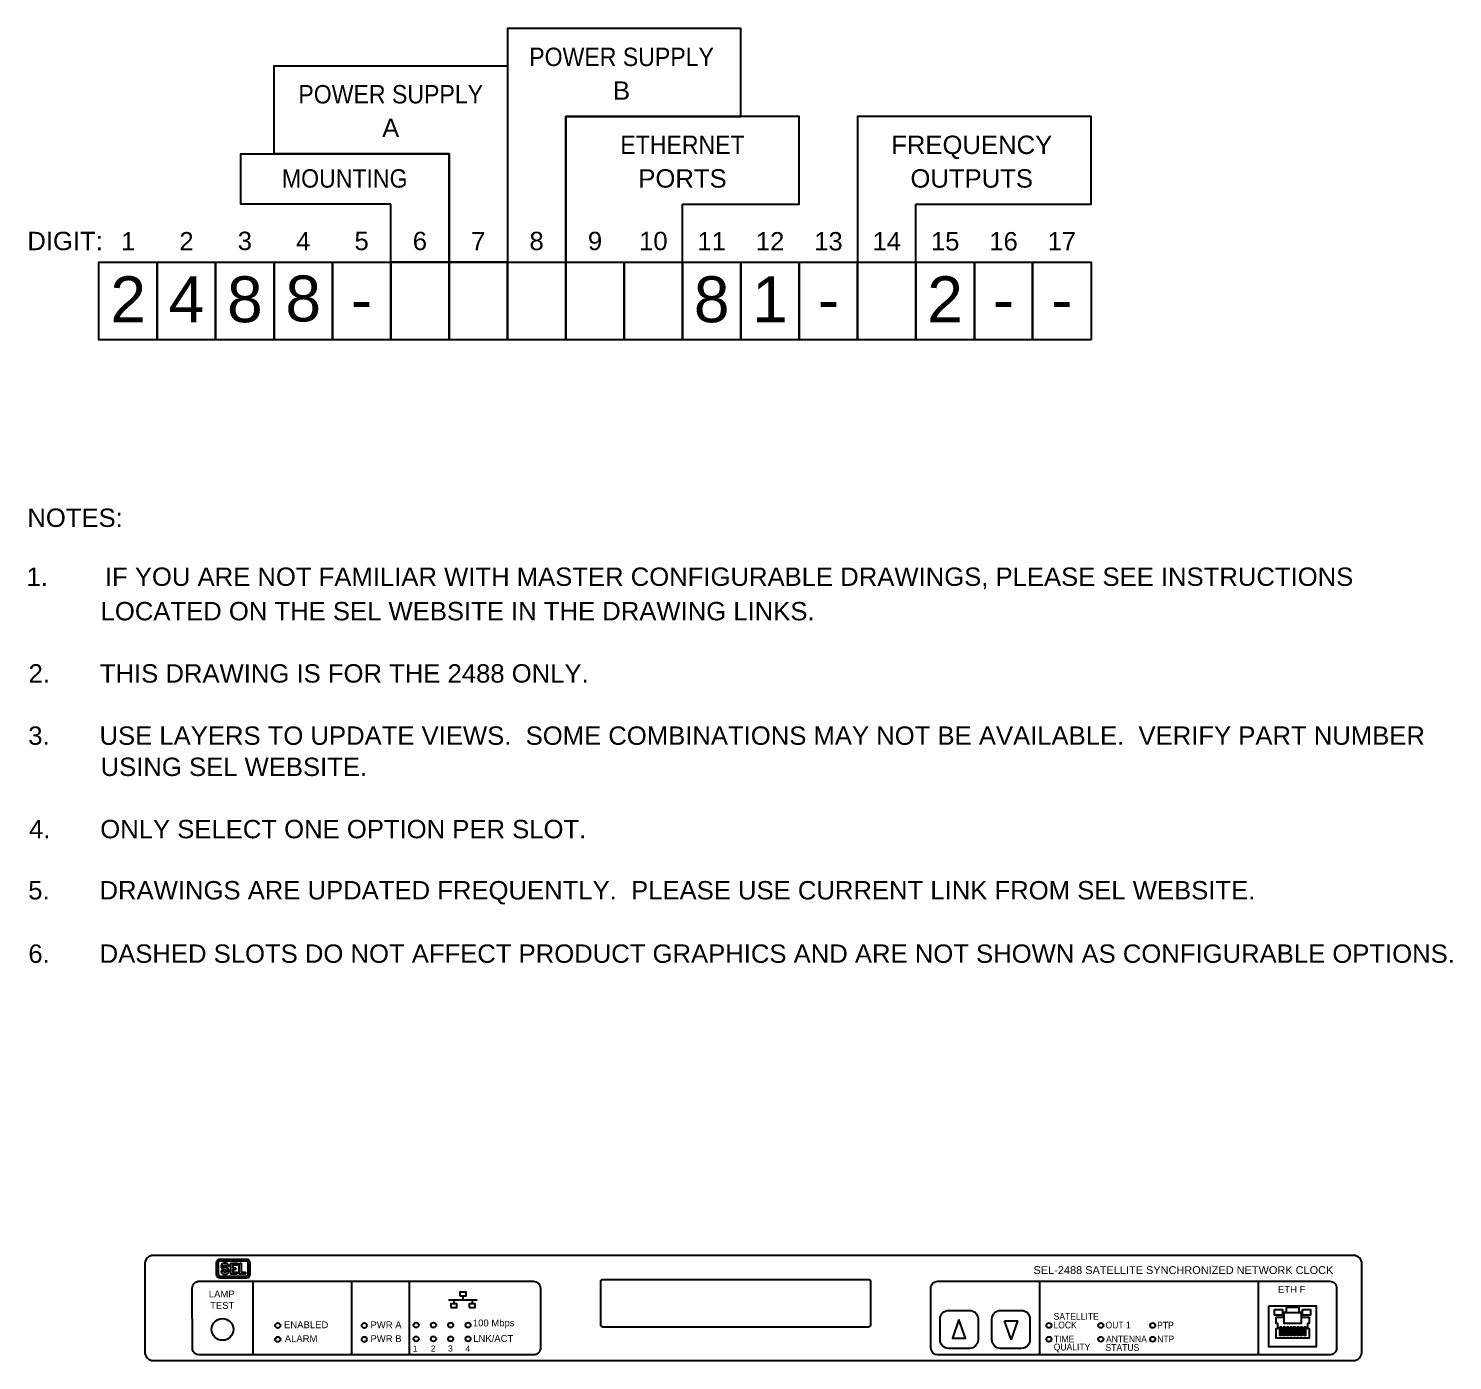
# Model space of a CAD drawing. Header units: inches. Extents: x 2 to 47, y 0.9 to 34.
# Drawn here: x 2.02 to 22.61, y 14.75 to 34 of the extents above; entities that cross this region are included whole.
import ezdxf
from ezdxf.enums import TextEntityAlignment as Align

# ---------------------------------------------------------------- set-up
doc = ezdxf.new("R2010")
doc.units = ezdxf.units.IN
doc.header["$MEASUREMENT"] = 0
doc.layers.add('6.0_____[DWG]', color=7, linetype='Continuous')
doc.styles.add('Arial', font='arial.ttf')

msp = doc.modelspace()

# ---------------------------------------------------------------- linework, layer by layer
at = {"layer": '6.0_____[DWG]'}
for points in [[(9.786, 32.729), (12.317, 32.729), (12.317, 34), (8.942, 34), (8.942, 30.625), (9.786, 30.625), (9.786, 32.729)], [(8.098, 32.19), (5.567, 32.19), (5.567, 33.46), (8.942, 33.46), (8.942, 30.625), (8.098, 30.625), (8.098, 32.19)], [(11.473, 31.459), (13.161, 31.459), (13.161, 32.729), (9.786, 32.729), (9.786, 30.625), (11.473, 30.625), (11.473, 31.459)], [(14.849, 31.459), (17.38, 31.459), (17.38, 32.729), (14.005, 32.729), (14.005, 30.625), (14.849, 30.625), (14.849, 31.459)], [(7.254, 31.459), (5.085, 31.459), (5.085, 32.19), (8.098, 32.19), (8.098, 30.625), (7.254, 30.625), (7.254, 31.459)], [(19.952, 15.536), (20.637, 15.536), (20.637, 14.946), (19.952, 14.946)], [(20.034, 15.485), (20.151, 15.485), (20.151, 15.403), (20.034, 15.403)], [(20.2, 15.513), (20.2, 15.444), (20.163, 15.444), (20.163, 15.371), (20.051, 15.371), (20.051, 15.287), (20.076, 15.287), (20.076, 15.207), (20.051, 15.207), (20.051, 15.076), (20.539, 15.076), (20.539, 15.207), (20.514, 15.207), (20.514, 15.287), (20.539, 15.287), (20.539, 15.371), (20.427, 15.371), (20.427, 15.444), (20.389, 15.444), (20.389, 15.513)], [(20.171, 15.444), (20.419, 15.444), (20.419, 15.283), (20.171, 15.283)], [(20.438, 15.485), (20.555, 15.485), (20.555, 15.403), (20.438, 15.403)], [(15.471, 15.343), (15.376, 15.073), (15.566, 15.073)], [(16.129, 15.323), (16.319, 15.323), (16.224, 15.053)], [(20.11, 15.236), (20.13, 15.236), (20.13, 15.109), (20.11, 15.109)], [(20.16, 15.236), (20.18, 15.236), (20.18, 15.109), (20.16, 15.109)], [(20.21, 15.236), (20.23, 15.236), (20.23, 15.109), (20.21, 15.109)], [(20.26, 15.236), (20.28, 15.236), (20.28, 15.109), (20.26, 15.109)], [(20.31, 15.236), (20.33, 15.236), (20.33, 15.109), (20.31, 15.109)], [(20.36, 15.236), (20.38, 15.236), (20.38, 15.109), (20.36, 15.109)], [(20.41, 15.236), (20.43, 15.236), (20.43, 15.109), (20.41, 15.109)], [(20.46, 15.236), (20.48, 15.236), (20.48, 15.109), (20.46, 15.109)]]:
    msp.add_lwpolyline(points, close=True, dxfattribs=at)
for points in [[(3.879, 29.5), (3.036, 29.5), (3.036, 30.625), (3.879, 30.625), (3.879, 29.5)], [(4.723, 29.5), (3.879, 29.5), (3.879, 30.625), (4.723, 30.625), (4.723, 29.5)], [(5.567, 29.5), (4.723, 29.5), (4.723, 30.625), (5.567, 30.625), (5.567, 29.5)], [(6.411, 29.5), (5.567, 29.5), (5.567, 30.625), (6.411, 30.625), (6.411, 29.5)], [(7.254, 29.5), (6.411, 29.5), (6.411, 30.625), (7.254, 30.625), (7.254, 29.5)], [(8.098, 29.5), (7.254, 29.5), (7.254, 30.625), (8.098, 30.625), (8.098, 29.5)], [(8.942, 29.5), (8.098, 29.5), (8.098, 30.625), (8.942, 30.625), (8.942, 29.5)], [(9.786, 29.5), (8.942, 29.5), (8.942, 30.625), (9.786, 30.625), (9.786, 29.5)], [(10.629, 29.5), (9.786, 29.5), (9.786, 30.625), (10.629, 30.625), (10.629, 29.5)], [(11.473, 29.5), (10.629, 29.5), (10.629, 30.625), (11.473, 30.625), (11.473, 29.5)], [(12.317, 29.5), (11.473, 29.5), (11.473, 30.625), (12.317, 30.625), (12.317, 29.5)], [(13.161, 29.5), (12.317, 29.5), (12.317, 30.625), (13.161, 30.625), (13.161, 29.5)], [(14.005, 29.5), (13.161, 29.5), (13.161, 30.625), (14.005, 30.625), (14.005, 29.5)], [(14.849, 29.5), (14.005, 29.5), (14.005, 30.625), (14.849, 30.625), (14.849, 29.5)], [(15.693, 29.5), (14.849, 29.5), (14.849, 30.625), (15.693, 30.625), (15.693, 29.5)], [(16.536, 29.5), (15.693, 29.5), (15.693, 30.625), (16.536, 30.625), (16.536, 29.5)], [(17.38, 29.5), (16.536, 29.5), (16.536, 30.625), (17.38, 30.625), (17.38, 29.5)], [(5.26, 15.894), (5.26, 14.829)], [(6.686, 15.894), (6.686, 14.829)], [(7.522, 15.894), (7.522, 14.829)], [(16.633, 15.894), (16.633, 14.829)], [(19.795, 15.894), (19.795, 14.829)], [(8.255, 15.682), (8.343, 15.682), (8.343, 15.734), (8.255, 15.734), (8.255, 15.682)], [(8.299, 15.682), (8.299, 15.625)], [(8.092, 15.625), (8.506, 15.625)], [(8.123, 15.516), (8.211, 15.516), (8.211, 15.568), (8.123, 15.568), (8.123, 15.516)], [(8.167, 15.625), (8.167, 15.568)], [(8.387, 15.516), (8.475, 15.516), (8.475, 15.568), (8.387, 15.568), (8.387, 15.516)], [(8.431, 15.625), (8.431, 15.568)]]:
    msp.add_lwpolyline(points, dxfattribs=at)
for points in [[(3.697, 16.143), (3.697, 14.873, 0.414214), (3.822, 14.748), (21.172, 14.748, 0.414214), (21.297, 14.873), (21.297, 16.143, 0.414213), (21.172, 16.268), (3.822, 16.268, 0.414214)], [(4.785, 16.215), (5.167, 16.215, -0.41811), (5.215, 16.166), (5.215, 15.987, -0.404471), (5.167, 15.937), (4.785, 15.937, -0.41811), (4.737, 15.986), (4.737, 16.165, -0.404471)], [(4.789, 16.19), (5.165, 16.19, -0.378768), (5.19, 16.167), (5.19, 15.987, -0.441125), (5.165, 15.964), (4.789, 15.964, -0.378768), (4.764, 15.986), (4.764, 16.167, -0.441125)], [(4.855, 16.156, 0.192116), (4.814, 16.14, 0.12608), (4.802, 16.115, 0.336344), (4.824, 16.071, 0.087668), (4.857, 16.062, -0.022201), (4.867, 16.06, -0.039737), (4.874, 16.058, -0.23043), (4.886, 16.046, -0.182747), (4.885, 16.037, -0.221111), (4.863, 16.025, -0.058363), (4.849, 16.025, -0.13415), (4.835, 16.032, 0.006668), (4.827, 16.041, 0.085557), (4.825, 16.043, 0.231613), (4.806, 16.041, 0.170757), (4.802, 16.036, 0.118457), (4.803, 16.029, 0.153081), (4.82, 16.008, 0.186266), (4.861, 15.996, 0.192116), (4.901, 16.012, 0.12608), (4.914, 16.036, 0.336344), (4.891, 16.081, 0.087668), (4.858, 16.09, -0.022201), (4.849, 16.091, -0.039737), (4.842, 16.093, -0.23043), (4.83, 16.105, -0.182747), (4.831, 16.115, -0.221111), (4.853, 16.127, -0.058363), (4.866, 16.127, -0.13415), (4.881, 16.12, 0.006668), (4.889, 16.11, 0.085557), (4.89, 16.109, 0.231613), (4.91, 16.11, 0.170757), (4.913, 16.115, 0.118457), (4.912, 16.123, 0.153081), (4.896, 16.144, 0.186266)], [(4.95, 16.154), (5.03, 16.154, -0.424366), (5.037, 16.146), (5.037, 16.133, -0.404134), (5.03, 16.126), (4.97, 16.126), (4.97, 16.089), (5.005, 16.089, -0.477137), (5.01, 16.083), (5.01, 16.068, -0.353971), (5.005, 16.061), (4.97, 16.061), (4.97, 16.025), (5.03, 16.025, -0.424366), (5.037, 16.017), (5.037, 16.004, -0.404134), (5.03, 15.997), (4.95, 15.997, -0.432614), (4.942, 16.005), (4.942, 16.146, -0.396049)], [(5.069, 16.154), (5.083, 16.154, -0.432614), (5.091, 16.146), (5.091, 16.025), (5.149, 16.025, -0.424366), (5.156, 16.017), (5.156, 16.004, -0.404134), (5.149, 15.997), (5.069, 15.997, -0.432614), (5.062, 16.005), (5.062, 16.146, -0.396049)], [(4.488, 15.894), (9.32, 15.894, -0.414173), (9.42, 15.794), (9.42, 14.929, -0.414254), (9.32, 14.829), (4.485, 14.829, -0.35591), (4.387, 14.909), (4.385, 15.794, -0.422336)], [(15.164, 15.894), (20.832, 15.894, -0.421062), (20.93, 15.794), (20.93, 14.929, -0.414214), (20.83, 14.829), (15.164, 14.829, -0.414173), (15.064, 14.929), (15.064, 15.794, -0.414254)], [(15.322, 15.473), (15.622, 15.473, -0.414214), (15.747, 15.348), (15.747, 15.048, -0.414214), (15.622, 14.923), (15.322, 14.923, -0.414214), (15.197, 15.048), (15.197, 15.348, -0.414214)], [(16.072, 15.473), (16.372, 15.473, -0.414214), (16.497, 15.348), (16.497, 15.048, -0.414214), (16.372, 14.923), (16.072, 14.923, -0.414214), (15.947, 15.048), (15.947, 15.348, -0.414214)]]:
    msp.add_lwpolyline(points, format="xyb", close=True, dxfattribs=at)
msp.add_lwpolyline([(10.321, 15.921), (14.161, 15.921, -0.4142), (14.191, 15.891), (14.191, 15.261, -0.414212), (14.161, 15.231), (10.321, 15.231, -0.414229), (10.291, 15.261), (10.291, 15.891, -0.414214), (10.321, 15.921, -1)], format="xyb", dxfattribs=at)
for centre, radius in [((4.822, 15.198), 0.157), ((5.622, 15.254), 0.037), ((6.872, 15.254), 0.037), ((7.622, 15.26), 0.037), ((7.872, 15.26), 0.037), ((8.122, 15.26), 0.037), ((8.372, 15.26), 0.037), ((16.772, 15.255), 0.037), ((17.522, 15.255), 0.037), ((18.272, 15.255), 0.037), ((5.622, 15.054), 0.037), ((6.872, 15.054), 0.037), ((7.622, 15.06), 0.037), ((7.872, 15.06), 0.037), ((8.122, 15.06), 0.037), ((8.372, 15.06), 0.037), ((16.772, 15.055), 0.037), ((17.522, 15.055), 0.037), ((18.272, 15.055), 0.037)]:
    msp.add_circle(centre, radius, dxfattribs=at)

# ---------------------------------------------------------------- texts
at = {"layer": '6.0_____[DWG]', "style": 'Arial', "width": 0.9}
for s, p in [('POWER SUPPLY', (10.592, 33.457)), ('POWER SUPPLY', (7.254, 32.917)), ('ETHERNET', (11.473, 32.186)), ('MOUNTING', (6.589, 31.7))]:
    msp.add_text(s, height=0.2655, dxfattribs=at).set_placement(p, align=Align.CENTER)
at = {"layer": '6.0_____[DWG]', "style": 'Arial'}
for s, height, p in [('B', 0.266, (10.592, 32.97)), ('A', 0.266, (7.254, 32.43)), ('FREQUENCY', 0.2655, (15.655, 32.186)), ('PORTS', 0.2655, (11.473, 31.7)), ('OUTPUTS', 0.2655, (15.655, 31.7)), ('1', 0.266, (3.458, 30.792)), ('2', 0.266, (4.301, 30.792)), ('3', 0.266, (5.145, 30.797)), ('4', 0.266, (5.989, 30.792)), ('5', 0.266, (6.833, 30.796)), ('6', 0.266, (7.676, 30.796)), ('7', 0.266, (8.52, 30.792)), ('8', 0.266, (9.364, 30.796)), ('9', 0.266, (10.208, 30.796)), ('10', 0.2655, (11.052, 30.796)), ('11', 0.2655, (11.895, 30.792)), ('12', 0.2655, (12.739, 30.792)), ('13', 0.2655, (13.583, 30.792)), ('14', 0.2655, (14.427, 30.792)), ('15', 0.2655, (15.271, 30.792)), ('16', 0.2655, (16.115, 30.792)), ('17', 0.2655, (16.958, 30.792)), ('2', 0.664, (3.458, 29.754)), ('4', 0.664, (4.301, 29.754)), ('8', 0.664, (5.145, 29.754)), ('8', 0.664, (5.989, 29.766)), ('8', 0.664, (11.895, 29.754)), ('1', 0.664, (12.739, 29.754)), ('2', 0.664, (15.27, 29.754)), ('-', 0.664, (6.833, 29.754)), ('-', 0.664, (13.583, 29.754)), ('-', 0.664, (16.114, 29.754)), ('-', 0.664, (16.958, 29.754))]:
    msp.add_text(s, height=height, dxfattribs=at).set_placement(p, align=Align.CENTER)
for s, height, p in [('DIGIT:', 0.2655, (2, 30.796)), ('NOTES:', 0.2655, (2, 26.796)), ('1.        IF YOU ARE NOT FAMILIAR WITH MASTER CONFIGURABLE DRAWINGS, PLEASE SEE INSTRUCTIONS', 0.2655, (1.988, 25.944)), ('          LOCATED ON THE SEL WEBSITE IN THE DRAWING LINKS.', 0.2655, (2.029, 25.446)), ('2.       THIS DRAWING IS FOR THE 2488 ONLY.', 0.2655, (2.018, 24.546)), ('3.       USE LAYERS TO UPDATE VIEWS.  SOME COMBINATIONS MAY NOT BE AVAILABLE.  VERIFY PART NUMBER', 0.2655, (2.013, 23.647)), ('          USING SEL WEBSITE.', 0.2655, (2.029, 23.196)), ('4.       ONLY SELECT ONE OPTION PER SLOT.', 0.2655, (2.024, 22.296)), ('5.       DRAWINGS ARE UPDATED FREQUENTLY.  PLEASE USE CURRENT LINK FROM SEL WEBSITE.', 0.2655, (2.013, 21.412)), ('6.       DASHED SLOTS DO NOT AFFECT PRODUCT GRAPHICS AND ARE NOT SHOWN AS CONFIGURABLE OPTIONS.', 0.2655, (2.015, 20.496)), ('SEL-2488 SATELLITE SYNCHRONIZED NETWORK CLOCK', 0.11331, (16.548, 15.998)), ('LAMP', 0.0983, (4.624, 15.66)), ('ETH F', 0.0983, (20.083, 15.727)), ('TEST', 0.0983, (4.642, 15.495)), ('ENABLED', 0.0983, (5.711, 15.215)), ('PWR A', 0.0983, (6.961, 15.215)), ('100 Mbps', 0.0983, (8.442, 15.242)), ('ALARM', 0.0983, (5.722, 15.015)), ('PWR B', 0.0983, (6.961, 15.015)), ('LNK/ACT', 0.0983, (8.447, 15.017)), ('1', 0.0885, (7.573, 14.876)), ('2', 0.0885, (7.833, 14.876)), ('3', 0.0885, (8.082, 14.878)), ('4', 0.0885, (8.335, 14.876))]:
    msp.add_text(s, height=height, dxfattribs=at).set_placement(p)
at = {"layer": '6.0_____[DWG]', "style": 'Arial', "width": 0.9}
for s, p in [('SATELLITE', (16.84, 15.337)), ('LOCK', (16.837, 15.212)), ('OUT 1', (17.59, 15.212)), ('PTP', (18.336, 15.21)), ('TIME', (16.843, 15.01)), ('ANTENNA', (17.597, 15.01)), ('NTP', (18.336, 15.01)), ('QUALITY', (16.841, 14.893)), ('STATUS', (17.59, 14.887))]:
    msp.add_text(s, height=0.0983, dxfattribs=at).set_placement(p)

doc.saveas('drawing.dxf')
